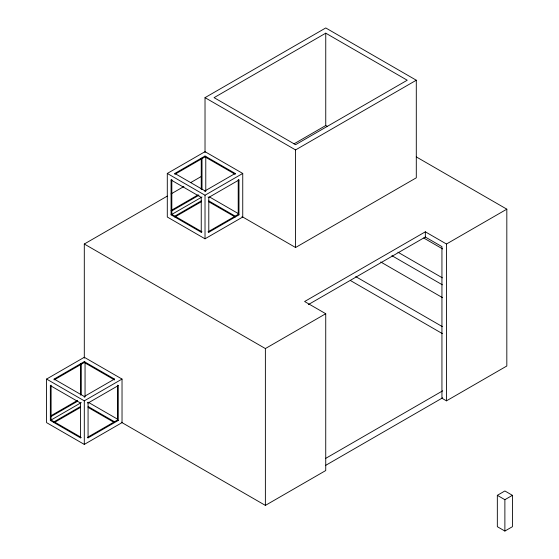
<?xml version="1.0" encoding="UTF-8"?>
<svg xmlns="http://www.w3.org/2000/svg" width="559" height="559" viewBox="0 0 559 559"><rect width="100%" height="100%" fill="white"/><g stroke="black" fill="none" stroke-linecap="round" stroke-linejoin="round"><path stroke-width="0.84" d="M205.02 152.544L205.02 97.65L325.75 27.95L416.294 80.223L416.294 177.811L295.564 247.511L241.991 216.578M325.75 33.177L214.076 97.65L295.564 144.697L407.238 80.223L325.75 33.177L325.75 125.53L294.055 143.831M167.295 173.451L205.02 151.671L242.746 173.451L242.746 217.018L205.02 238.798L167.295 217.018L167.295 173.451L205.02 195.231L242.746 173.451M174.841 173.451L205.02 156.024L235.199 173.451L235.199 174.324L205.02 156.897L174.841 174.324L174.841 173.451L205.02 190.878L235.199 173.451M202.002 231.824L201.247 232.264L171.068 214.838L171.068 179.984L171.823 179.551L171.823 214.404L201.247 231.391M84.297 358.158L84.297 244.017L167.295 196.104M171.068 193.924L183.897 186.517M190.689 182.597L201.254 176.497M198.228 194.798L171.068 210.484L171.823 210.918L198.983 195.231M171.068 214.838L202.002 196.978M201.247 200.898L174.841 216.144L174.841 217.018M175.596 216.578L201.247 201.771M208.039 196.978L208.793 197.411L238.972 179.984L238.972 214.838L208.793 232.264L208.039 231.824M205.02 97.65L295.564 149.924L416.294 80.223M208.793 231.391L238.218 214.404L238.972 214.838M46.572 379.065L84.297 357.285L122.03 379.065L122.03 422.632L84.297 444.412L46.572 422.632L46.572 379.065L84.297 400.852L122.03 379.065M54.118 379.065L84.297 361.645L114.483 379.065L114.483 379.938L84.297 362.511L54.118 379.938L54.118 379.065L84.297 396.492L114.483 379.065M81.279 437.445L80.524 437.879L50.345 420.452L50.345 385.605L51.1 385.165L51.1 420.019L80.524 437.005M77.512 400.412L50.345 416.099L51.1 416.532L77.512 401.285M50.345 420.452L81.279 402.592M80.524 406.512L54.118 421.759L54.118 422.632M54.873 422.199L80.524 407.385M87.316 402.592L88.07 403.025L118.256 385.605L118.256 420.452L88.07 437.879L87.316 437.445M308.386 304.571L425.336 237.044L441.938 246.631L441.938 398.232L446.466 400.845L506.824 365.998L506.824 209.171L446.466 244.017L425.336 231.817L304.613 301.518L325.736 313.718L325.736 470.545L265.378 505.399L121.268 422.192M88.07 437.005L117.502 420.019L118.256 420.452M84.297 244.017L265.378 348.564L325.736 313.718M325.743 458.345L442.693 390.825M325.743 465.319L442.693 397.798M497.335 495.33L504.882 490.97L512.428 495.33L512.428 526.697L504.882 531.05L497.335 526.697L497.335 495.33L504.882 499.683L512.428 495.33M416.287 156.897L506.824 209.171M325.75 125.53L327.253 126.404M423.736 238.022L442.602 248.916M397.903 252.179L442.358 277.837M391.88 255.666L442.358 284.81M238.218 179.551L238.972 179.984M380.714 261.975L442.602 297.709M355.713 276.607L442.358 326.631M209.548 196.978L238.218 213.531M350.444 280.534L442.358 333.604M208.793 200.898L235.199 216.144L235.199 217.018M171.068 179.984L201.247 197.411L201.247 232.264M208.793 201.771L234.445 216.578M118.256 385.605L117.502 385.165L117.502 420.019M88.07 402.159L117.502 419.145M88.07 406.512L114.483 421.759L114.483 422.632M50.345 385.605L80.524 403.025L80.524 437.879M88.07 407.385L113.729 422.199M504.882 499.683L504.882 531.05M446.466 244.017L446.466 400.845M425.336 231.817L425.336 237.044M295.564 149.924L295.564 247.511M265.378 348.564L265.378 505.399M238.218 180.424L238.218 214.404M208.793 197.411L208.793 232.264M205.775 156.464L205.775 191.311M205.02 156.024L205.02 156.897M205.02 190.878L205.02 191.751M205.02 195.231L205.02 238.798M202.002 158.637L202.002 189.138M201.247 158.204L201.247 189.571M88.07 403.025L88.07 437.879M85.052 362.078L85.052 396.932M84.297 361.645L84.297 362.511M84.297 396.492L84.297 397.365M84.297 400.852L84.297 444.412M81.279 364.258L81.279 394.752M80.524 363.818L80.524 395.185"/></g></svg>
